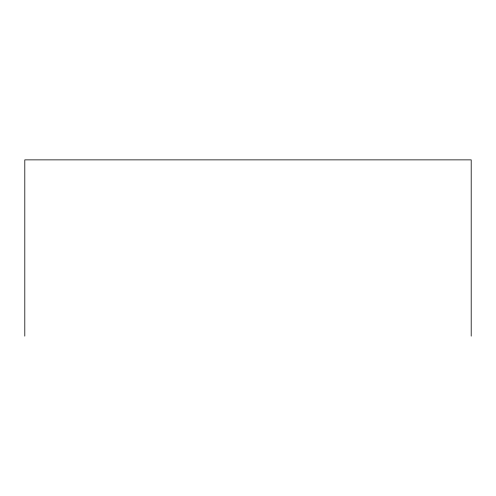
<?xml version="1.0" encoding="UTF-8"?>
<svg xmlns="http://www.w3.org/2000/svg" width="496" height="496" viewBox="0 0 496 496"><rect width="100%" height="100%" fill="white"/><g stroke="black" fill="none" stroke-linecap="round" stroke-linejoin="round"><path stroke-width="0.74" d="M471.2 336.133L471.2 159.867L24.8 159.867L24.8 336.133"/></g></svg>
